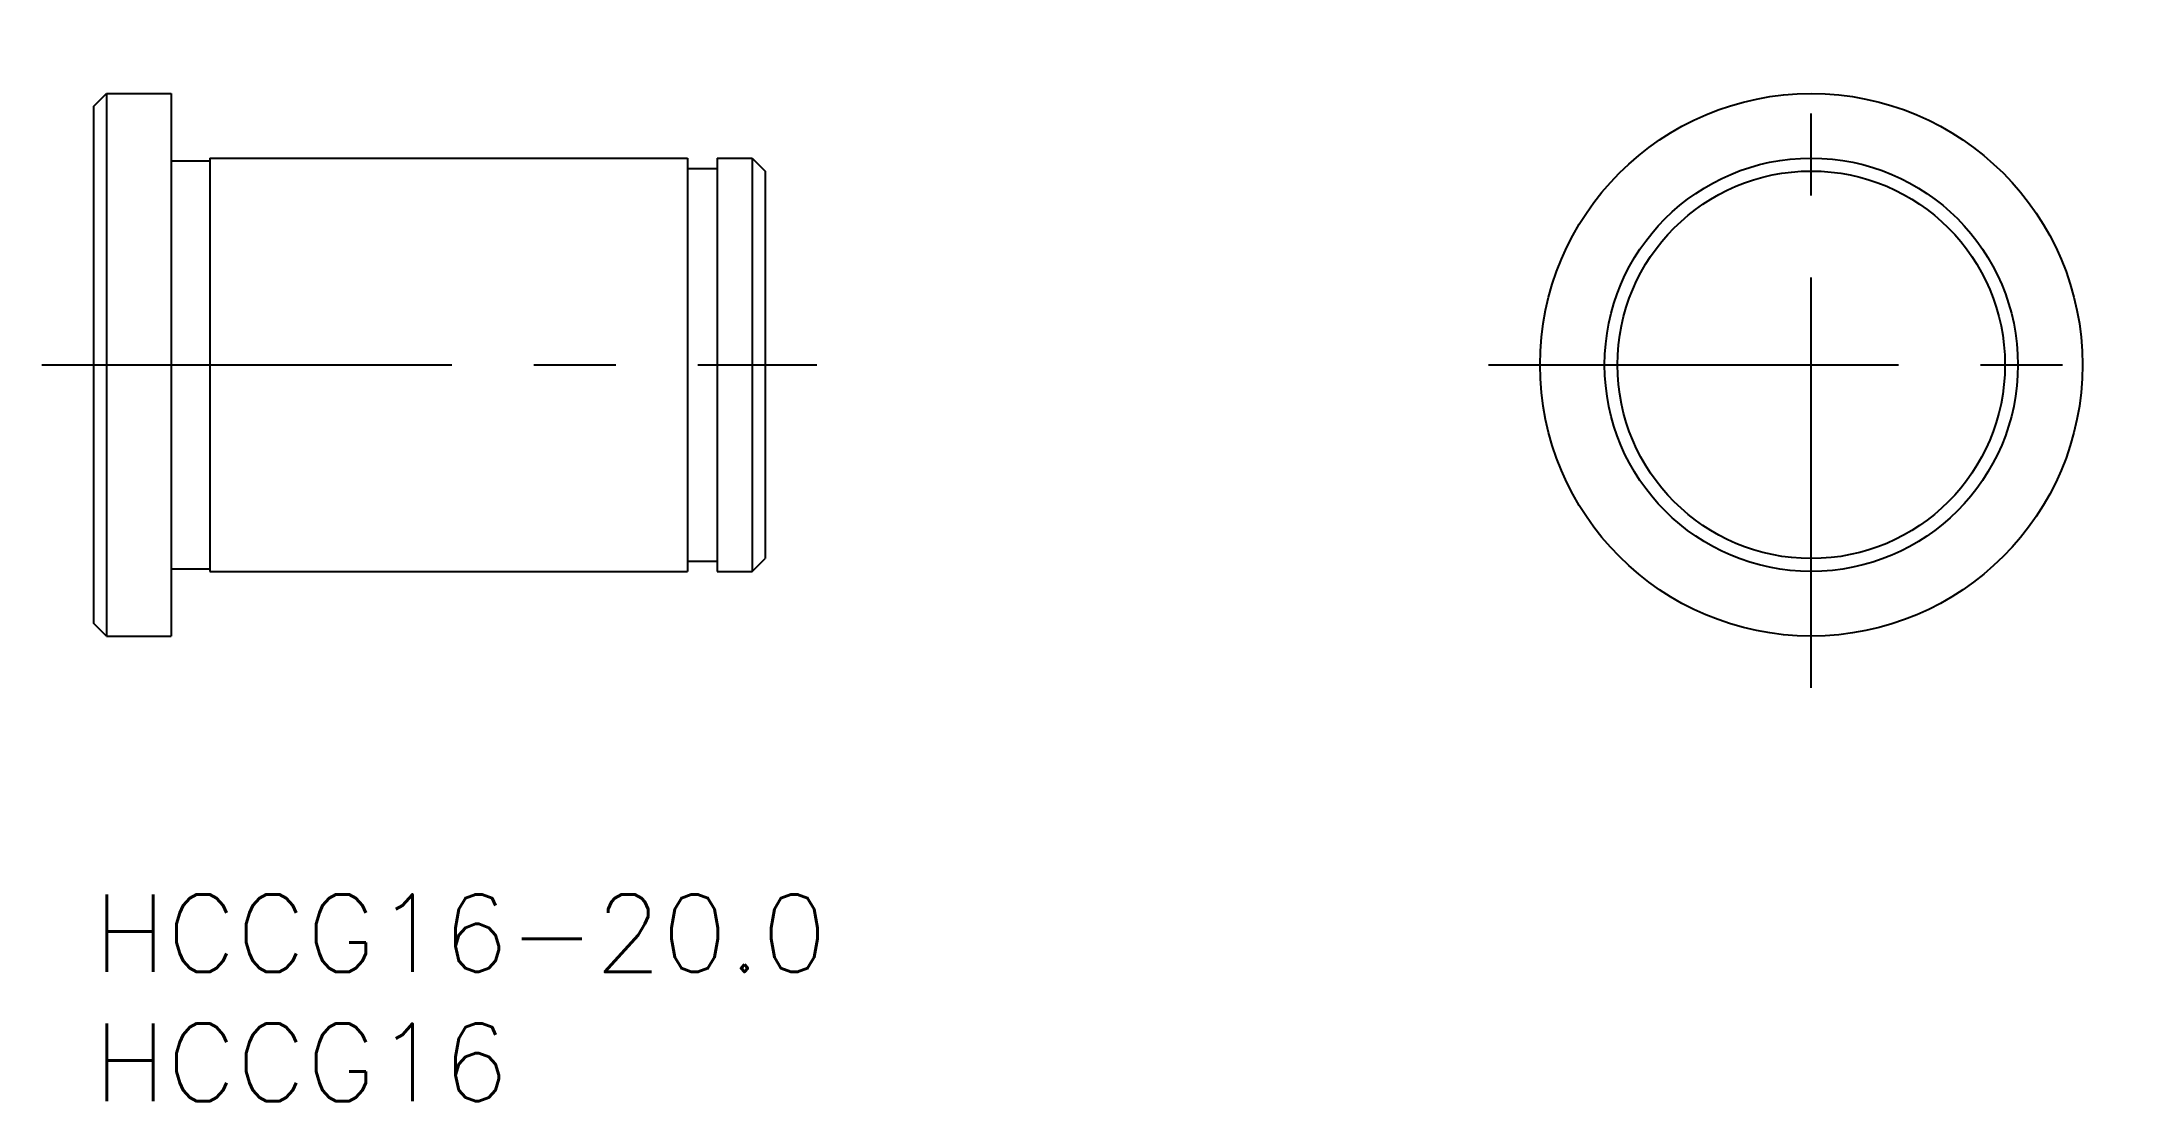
# Model space of a CAD drawing. Extents: x -2 to 79, y -8 to 33.
import ezdxf

# ---------------------------------------------------------------- set-up
doc = ezdxf.new("R2010")
doc.units = 0
doc.header["$LTSCALE"] = 0.5
doc.linetypes.add('CENTER', pattern=[50.8, 31.75, -6.35, 6.35, -6.35])
for name, color, linetype in [('MSM_CENTER', 1, 'CENTER'), ('MSM_CONTINUOUS', 7, 'CONTINUOUS'), ('MSM_PART_NUMBER', 7, 'CONTINUOUS')]:
    doc.layers.add(name, color=color, linetype=linetype)
doc.styles.get("Standard").update_dxf_attribs({"font": 'txt.shx', "height": 3, "bigfont": 'bigfont.shx'})

# ---------------------------------------------------------------- blocks, each defined once
blk = doc.blocks.new('*U3')
at = {"layer": 'MSM_PART_NUMBER'}
blk.add_text('HCCG16-20.0', height=3, dxfattribs=at).set_placement((0, -3))
blk = doc.blocks.new('*U4')
at = {"layer": 'MSM_PART_NUMBER'}
blk.add_text('HCCG16', height=3, dxfattribs=at).set_placement((0, -8))

msp = doc.modelspace()

# ---------------------------------------------------------------- linework, layer by layer
at = {"layer": 'MSM_CENTER'}
for p, q in [((66.5, 8), (66.5, 33)), ((-2, 20.5), (28, 20.5)), ((54, 20.5), (79, 20.5))]:
    msp.add_line(p, q, dxfattribs=at)
at = {"layer": 'MSM_CONTINUOUS'}
for p, q in [((0, 30.5), (0.5, 31)), ((0.5, 31), (0.5, 10)), ((0.5, 31), (3, 31)), ((3, 31), (3, 10)), ((0, 30.5), (0, 10.5)), ((3, 28.4), (4.5, 28.4)), ((4.5, 28.5), (23, 28.5)), ((4.5, 28.5), (4.5, 12.5)), ((23, 28.5), (23, 12.5)), ((24.15, 28.5), (24.15, 12.5)), ((24.15, 28.5), (25, 28.5)), ((24.15, 28.5), (25.5, 28.5)), ((25.5, 28.5), (25.5, 12.5)), ((25.5, 28.5), (26, 28)), ((23, 28.1), (24.15, 28.1)), ((26, 28), (26, 13)), ((25.5, 12.5), (26, 13)), ((3, 12.6), (4.5, 12.6)), ((4.5, 12.5), (23, 12.5)), ((23, 12.9), (24.15, 12.9)), ((24.15, 12.5), (25, 12.5)), ((24.15, 12.5), (25.5, 12.5)), ((0.5, 10), (0, 10.5)), ((0.5, 10), (3, 10))]:
    msp.add_line(p, q, dxfattribs=at)
for radius in [10.5, 8, 7.5]:
    msp.add_circle((66.5, 20.5), radius, dxfattribs=at)

# ---------------------------------------------------------------- block references
for name in ['*U3', '*U4']:
    msp.add_blockref(name, (0, 0), dxfattribs=at)

doc.saveas('drawing.dxf')
